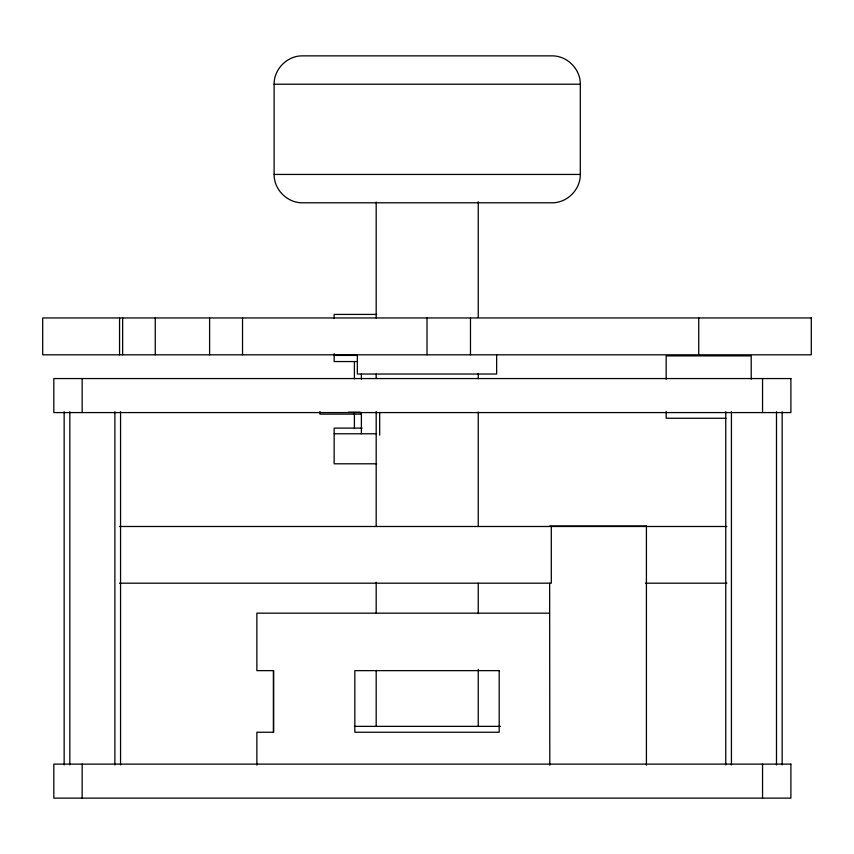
<?xml version="1.0" encoding="UTF-8"?>
<svg xmlns="http://www.w3.org/2000/svg" width="854" height="854" viewBox="0 0 854 854"><rect width="100%" height="100%" fill="white"/><g stroke="black" fill="none" stroke-linecap="round" stroke-linejoin="round"><path stroke-width="1.28" d="M256.862 765.099L256.862 732.252L273.696 732.252L273.696 670.636L256.862 670.636L256.862 613.172L549.25 613.172M274.123 84.215C273.899 69.067 287.328 55.638 302.476 55.862L551.951 55.862C567.099 55.638 580.528 69.067 580.304 84.215L580.304 174.44C580.528 189.599 567.099 203.017 551.951 202.793L302.476 202.793C287.328 203.017 273.899 189.599 274.123 174.44L274.123 84.215L580.304 84.215M274.123 174.44L580.304 174.44M376.667 314.421L334.149 314.421L334.149 318.393M334.149 355.413L356.737 355.413M357.602 361.552L334.149 361.552L334.149 353.62M348.325 412.204L360.249 412.204M361.509 414.126L319.972 414.126L319.972 411.5M725.964 418.246L666.163 418.246L666.163 411.414M362.053 428.11L334.149 428.11L334.149 463.797L376.667 463.797M334.149 433.779L376.667 433.779M549.645 525.979L646.595 525.979M119.464 526.491L726.871 526.491M119.464 583.186L551.3 583.186L551.3 526.491M645.528 583.186L726.871 583.186M354.421 726.359L500.401 726.359M549.645 583.186L549.805 765.184M782.157 411.745L782.157 764.938M776.489 411.745L776.489 764.938M762.547 378.557L762.547 412.578M762.547 764.116L762.547 798.138M751.21 379.229L751.21 355.883L666.163 355.883L666.163 379.229M731.43 411.745L731.43 764.938M725.761 411.745L725.761 764.938M698.743 317.955L698.743 354.816M646.414 525.979L646.414 765.184M496.654 354.816L496.654 374.031L357.346 374.031L357.346 354.816M478.24 201.757L478.24 317.539M478.24 373.433L478.24 378.76M478.24 412.034L478.24 526.491M478.24 583.186L478.24 613.674M478.24 669.355L478.24 726.359M470.479 317.955L470.479 354.816M427 317.955L427 354.816M379.688 412.439L379.688 435.124M376.187 201.982L376.187 318.062M376.187 374.105L376.187 378.108M376.187 411.468L376.187 526.213M376.187 582.257L376.187 612.948M376.187 670.326L376.187 726.359M361.381 373.999L361.381 379.315M361.381 412.525L361.381 433.779M354.399 361.552L354.399 378.856M354.399 413.464L354.399 428.11M273.365 670.636L273.365 732.252M242.536 317.955L242.536 354.816M209.604 317.955L209.604 354.816M155.257 317.955L155.257 354.816M122.645 317.955L122.645 354.816M120.553 411.745L120.553 764.938M119.56 317.955L119.56 354.816M114.884 411.745L114.884 764.938M82.155 378.557L82.155 412.578M82.155 764.116L82.155 798.138M69.825 411.745L69.825 764.938M64.157 411.745L64.157 764.938M811.3 317.955L42.7 317.955L42.7 354.816L811.3 354.816L811.3 317.955M790.9 378.557L53.813 378.557L53.813 412.578L790.9 412.578L790.9 378.557M499.195 670.636L354.837 670.636L354.837 732.252L499.195 732.252L499.195 670.636M790.9 764.116L53.813 764.116L53.813 798.138L790.9 798.138L790.9 764.116"/></g></svg>
